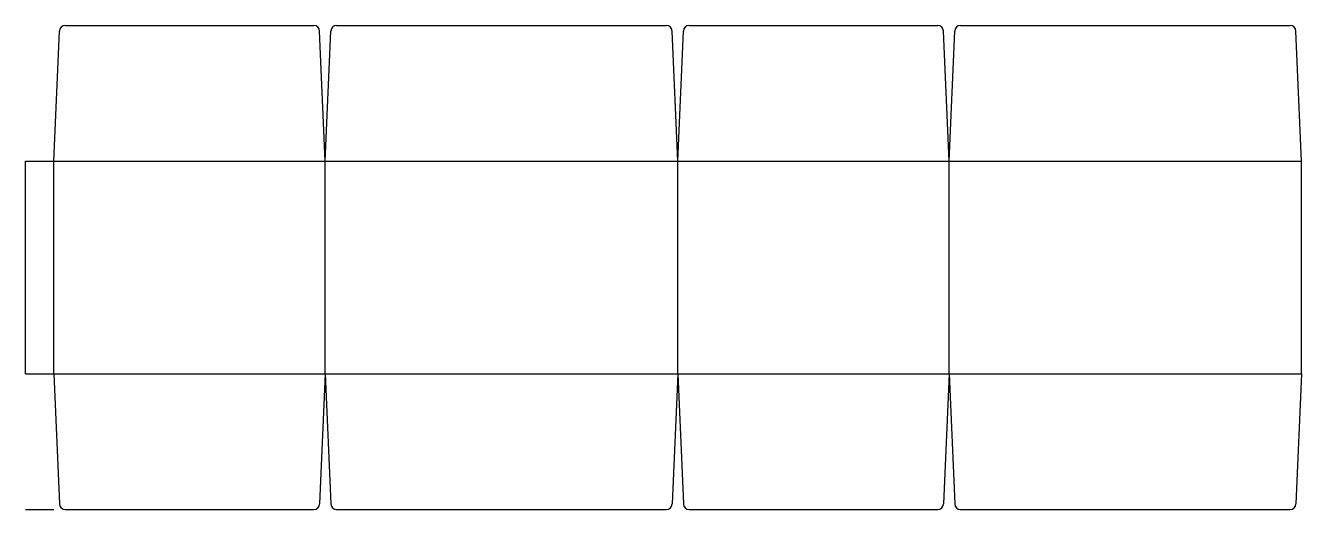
# Model space of a CAD drawing. Extents: x 0 to 1575, y 0 to 597.
import ezdxf

# ---------------------------------------------------------------- set-up
doc = ezdxf.new("R2010")
doc.units = 0

msp = doc.modelspace()

# ---------------------------------------------------------------- linework, layer by layer
at = {"layer": 'AICAD_GEOMETRY'}
for p, q in [((35, 429.5), (42, 590)), ((49, 597), (356, 597)), ((370, 429.5), (363, 590)), ((370, 429.5), (377, 590)), ((384, 597), (791, 597)), ((805, 429.5), (798, 590)), ((805, 429.5), (812, 590)), ((819, 597), (1126, 597)), ((1140, 429.5), (1133, 590)), ((1140, 429.5), (1147, 590)), ((1154, 597), (1561, 597)), ((1575, 429.5), (1568, 590)), ((0, 167.5), (0, 429.5)), ((0, 429.5), (35, 429.5)), ((35, 429.5), (370, 429.5)), ((35, 167.5), (35, 429.5)), ((370, 429.5), (805, 429.5)), ((370, 167.5), (370, 429.5)), ((805, 429.5), (1140, 429.5)), ((805, 167.5), (805, 429.5)), ((1140, 429.5), (1575, 429.5)), ((1140, 167.5), (1140, 429.5)), ((1575, 167.5), (1575, 429.5)), ((0, 167.5), (35, 167.5)), ((35, 167.5), (42, 7)), ((35, 167.5), (370, 167.5)), ((370, 167.5), (363, 7)), ((370, 167.5), (377, 7)), ((370, 167.5), (805, 167.5)), ((805, 167.5), (798, 7)), ((805, 167.5), (812, 7)), ((805, 167.5), (1140, 167.5)), ((1140, 167.5), (1133, 7)), ((1140, 167.5), (1147, 7)), ((1140, 167.5), (1575, 167.5)), ((1575, 167.5), (1568, 7)), ((0, 0), (35, 0)), ((49, 0), (356, 0)), ((384, 0), (791, 0)), ((819, 0), (1126, 0)), ((1154, 0), (1561, 0))]:
    msp.add_line(p, q, dxfattribs=at)
for centre, start, end in [((49, 590), 90, 180), ((356, 590), 0, 90), ((384, 590), 90, 180), ((791, 590), 0, 90), ((819, 590), 90, 180), ((1126, 590), 0, 90), ((1154, 590), 90, 180), ((1561, 590), 0, 90), ((49, 7), 180, 270), ((356, 7), 270, 360), ((384, 7), 180, 270), ((791, 7), 270, 360), ((819, 7), 180, 270), ((1126, 7), 270, 360), ((1154, 7), 180, 270), ((1561, 7), 270, 360)]:
    msp.add_arc(centre, 7, start, end, dxfattribs=at)

doc.saveas('drawing.dxf')
